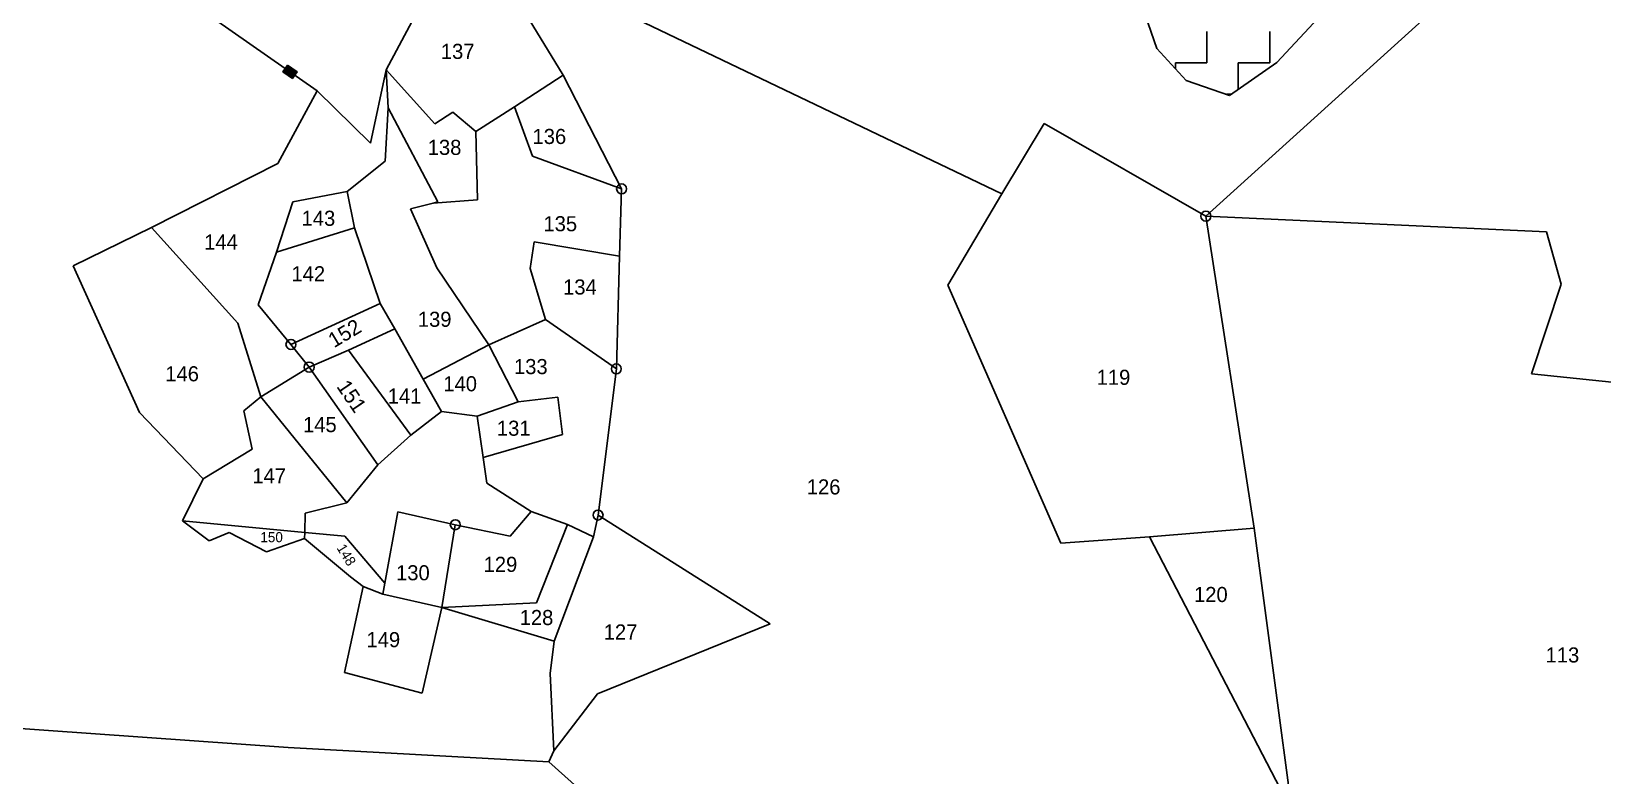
# Model space of a CAD drawing. Header units: metres. Extents: x 317022 to 318987, y 1871527 to 1873424.
# Drawn here: x 317716 to 318108.9, y 1871846.3 to 1872032.4 of the extents above; entities that cross this region are included whole.
import ezdxf

# ---------------------------------------------------------------- set-up
doc = ezdxf.new("R2010")
doc.units = ezdxf.units.M
for name, color, linetype in [('POLY_HATCH', 12, 'Continuous'), ('POLY_PARCEL', 6, 'Continuous'), ('TEXT_PARCEL', 7, 'Continuous')]:
    doc.layers.add(name, color=color, linetype=linetype)
doc.styles.add('TEXT_MAP', font='')
doc.styles.get('TEXT_MAP').set_extended_font_data('Kruti Dev 050')

msp = doc.modelspace()

# ---------------------------------------------------------------- hatches: boundary and pattern name
msp.add_hatch(color=256).paths.add_polyline_path([(317781.3, 1872020.66), (317782.46, 1872022.32), (317780.06, 1872023.99), (317778.91, 1872022.34)])

# ---------------------------------------------------------------- linework, layer by layer
msp.add_lwpolyline([(317780.06, 1872023.99), (317782.46, 1872022.32), (317781.3, 1872020.66), (317778.91, 1872022.34)], close=True)
for centre in [(317863.62, 1871993.03), (318009.72, 1871986.2), (317780.92, 1871954.12), (317785.47, 1871948.46), (317862.29, 1871948), (317857.71, 1871911.46), (317822.02, 1871909.04)]:
    msp.add_circle(centre, 1.25)
at = {"layer": 'POLY_HATCH'}
for p, q in [((317993.79, 1872038.73), (317997.49, 1872028.11)), ((318027.44, 1872024.66), (318037.82, 1872035.75)), ((317997.49, 1872028.11), (318004.77, 1872020.12)), ((318015.63, 1872016.43), (318027.44, 1872024.66)), ((318004.77, 1872020.12), (318015.63, 1872016.43))]:
    msp.add_line(p, q, dxfattribs=at)
at = {"layer": 'POLY_HATCH', "linetype": 'Continuous'}
for p, q in [((318009.97, 1872024.55), (318009.97, 1872032.42)), ((318025.7, 1872024.55), (318025.7, 1872032.42)), ((318002.1, 1872024.55), (318009.97, 1872024.55)), ((318002.1, 1872023.05), (318002.1, 1872024.55)), ((318017.83, 1872024.55), (318025.7, 1872024.55)), ((318017.83, 1872017.96), (318017.83, 1872024.55)), ((318014.86, 1872016.69), (318016, 1872016.69))]:
    msp.add_line(p, q, dxfattribs=at)
at = {"layer": 'POLY_PARCEL'}
for p, q in [((317736.47, 1872053.23), (317787.49, 1872017.57)), ((317843.08, 1872047.18), (317958.73, 1871991.82)), ((317804.77, 1872022.83), (317814.63, 1872041.31)), ((317839.56, 1872036.92), (317848.96, 1872021.51)), ((318009.72, 1871986.2), (318063.88, 1872035.25)), ((317804.77, 1872022.83), (317800.85, 1872004.48)), ((317804.77, 1872022.83), (317816.87, 1872009.3)), ((317805.19, 1872013.32), (317804.77, 1872022.83)), ((317848.96, 1872021.51), (317836.81, 1872013.58)), ((317863.62, 1871993.03), (317848.96, 1872021.51)), ((317787.49, 1872017.57), (317777.61, 1871999.4)), ((317800.85, 1872004.48), (317787.49, 1872017.57)), ((317805.19, 1872013.32), (317804.49, 1871999.93)), ((317817.62, 1871989.77), (317805.19, 1872013.32)), ((317816.87, 1872009.3), (317821.42, 1872012.21)), ((317821.42, 1872012.21), (317827.16, 1872007.39)), ((317827.16, 1872007.39), (317836.81, 1872013.58)), ((317836.81, 1872013.58), (317841.31, 1872001.22)), ((317827.16, 1872007.39), (317827.61, 1871990.29)), ((317958.73, 1871991.82), (317969.3, 1872009.42)), ((317969.3, 1872009.42), (318009.72, 1871986.2)), ((317777.61, 1871999.4), (317746.02, 1871983.35)), ((317804.49, 1871999.93), (317795.02, 1871992.38)), ((317841.31, 1872001.22), (317863.62, 1871993.03)), ((317795.02, 1871992.38), (317781.37, 1871989.83)), ((317796.84, 1871983.28), (317795.02, 1871992.38)), ((317863.12, 1871976.2), (317863.62, 1871993.03)), ((317945.15, 1871968.96), (317958.73, 1871991.82)), ((317781.37, 1871989.83), (317777.27, 1871977.19)), ((317810.84, 1871988.07), (317816.48, 1871989.48)), ((317817.43, 1871973.3), (317810.84, 1871988.07)), ((317827.61, 1871990.29), (317816.48, 1871989.48)), ((317816.48, 1871989.48), (317817.62, 1871989.77)), ((317726.42, 1871973.78), (317746.02, 1871983.35)), ((317746.02, 1871983.35), (317767.62, 1871959.45)), ((317777.27, 1871977.19), (317796.84, 1871983.28)), ((317796.84, 1871983.28), (317803.22, 1871964.37)), ((318021.83, 1871908.18), (318009.72, 1871986.2)), ((318009.72, 1871986.2), (318094.89, 1871982.25)), ((317841.78, 1871979.78), (317840.76, 1871973.11)), ((317863.12, 1871976.2), (317841.78, 1871979.78)), ((318094.89, 1871982.25), (318098.59, 1871969.18)), ((317772.76, 1871964.06), (317777.27, 1871977.19)), ((317862.29, 1871948), (317863.12, 1871976.2)), ((317743.01, 1871937.14), (317726.42, 1871973.78)), ((317830.39, 1871953.99), (317817.43, 1871973.3)), ((317840.76, 1871973.11), (317844.6, 1871960.39)), ((317973.48, 1871904.4), (317945.15, 1871968.96)), ((318098.59, 1871969.18), (318091.11, 1871946.76)), ((317780.92, 1871954.12), (317772.76, 1871964.06)), ((317803.22, 1871964.37), (317780.92, 1871954.12)), ((317803.22, 1871964.37), (317806.88, 1871958)), ((317844.6, 1871960.39), (317830.39, 1871953.99)), ((317862.29, 1871948), (317844.6, 1871960.39)), ((317767.62, 1871959.45), (317773.36, 1871940.99)), ((317795.35, 1871952.65), (317806.88, 1871958)), ((317806.88, 1871958), (317813.99, 1871945.46)), ((317780.92, 1871954.12), (317785.47, 1871948.46)), ((317785.47, 1871948.46), (317795.35, 1871952.65)), ((317810.93, 1871931.4), (317795.35, 1871952.65)), ((317830.39, 1871953.99), (317813.99, 1871945.46)), ((317830.39, 1871953.99), (317837.77, 1871939.76)), ((317773.36, 1871940.99), (317785.47, 1871948.46)), ((317785.47, 1871948.46), (317802.64, 1871924.01)), ((317857.71, 1871911.46), (317862.29, 1871948)), ((317813.99, 1871945.46), (317818.6, 1871937.33)), ((318091.11, 1871946.76), (318126.85, 1871943.06)), ((317769.13, 1871937.5), (317773.36, 1871940.99)), ((317773.36, 1871940.99), (317794.91, 1871914.5)), ((317837.77, 1871939.76), (317847.68, 1871940.94)), ((317847.68, 1871940.94), (317848.86, 1871931.58)), ((317758.95, 1871920.54), (317743.01, 1871937.14)), ((317771.24, 1871927.91), (317769.13, 1871937.5)), ((317818.6, 1871937.33), (317810.93, 1871931.4)), ((317818.6, 1871937.33), (317827.52, 1871936.22)), ((317837.77, 1871939.76), (317827.52, 1871936.22)), ((317827.52, 1871936.22), (317828.98, 1871925.84)), ((317802.64, 1871924.01), (317810.93, 1871931.4)), ((317848.86, 1871931.58), (317828.98, 1871925.84)), ((317758.95, 1871920.54), (317771.24, 1871927.91)), ((317828.98, 1871925.84), (317829.88, 1871919.4)), ((317753.77, 1871909.99), (317758.95, 1871920.54)), ((317794.91, 1871914.5), (317802.64, 1871924.01)), ((317829.88, 1871919.4), (317841.02, 1871912.32)), ((317794.91, 1871914.5), (317784.5, 1871911.9)), ((317760.51, 1871904.99), (317753.77, 1871909.99)), ((317784.43, 1871907.1), (317753.77, 1871909.99)), ((317784.5, 1871911.9), (317784.43, 1871907.1)), ((317807.66, 1871912.26), (317804.39, 1871894.4)), ((317822.02, 1871909.04), (317807.66, 1871912.26)), ((317822.02, 1871909.04), (317818.69, 1871888.36)), ((317835.76, 1871906.2), (317822.02, 1871909.04)), ((317841.02, 1871912.32), (317835.76, 1871906.2)), ((317850.05, 1871909.11), (317841.02, 1871912.32)), ((317842.32, 1871889.5), (317850.05, 1871909.11)), ((317850.05, 1871909.11), (317856.57, 1871906.01)), ((317856.57, 1871906.01), (317857.71, 1871911.46)), ((317857.71, 1871911.46), (317900.79, 1871884.24)), ((317765.47, 1871907.1), (317760.51, 1871904.99)), ((317774.82, 1871902.22), (317765.47, 1871907.1)), ((317784.34, 1871905.56), (317774.82, 1871902.22)), ((317784.43, 1871907.1), (317784.34, 1871905.56)), ((317784.34, 1871905.56), (317795.79, 1871895.99)), ((317794.37, 1871906.16), (317784.43, 1871907.1)), ((317804.39, 1871894.4), (317794.37, 1871906.16)), ((317846.76, 1871879.88), (317856.57, 1871906.01)), ((317995.62, 1871905.99), (317973.48, 1871904.4)), ((317995.62, 1871905.99), (318021.83, 1871908.18)), ((318028.41, 1871842.87), (317995.62, 1871905.99)), ((318021.83, 1871908.18), (318030.51, 1871842.61)), ((317799.02, 1871893.57), (317794.34, 1871872.07)), ((317795.79, 1871895.99), (317799.02, 1871893.57)), ((317803.89, 1871891.69), (317799.02, 1871893.57)), ((317804.39, 1871894.4), (317803.89, 1871891.69)), ((317818.69, 1871888.36), (317803.89, 1871891.69)), ((317818.69, 1871888.36), (317842.32, 1871889.5)), ((317813.77, 1871866.87), (317818.69, 1871888.36)), ((317818.69, 1871888.36), (317846.76, 1871879.88)), ((317900.79, 1871884.24), (317857.6, 1871866.74)), ((317846.76, 1871879.88), (317845.75, 1871871.83)), ((317794.34, 1871872.07), (317813.77, 1871866.87)), ((317845.75, 1871871.83), (317846.63, 1871852.46)), ((317857.6, 1871866.74), (317846.63, 1871852.46)), ((317780.2, 1871853.28), (317630.43, 1871863.95)), ((317845.38, 1871849.69), (317780.2, 1871853.28)), ((317846.63, 1871852.46), (317845.38, 1871849.69)), ((317861.71, 1871835.16), (317845.38, 1871849.69))]:
    msp.add_line(p, q, dxfattribs=at)

# ---------------------------------------------------------------- texts
at = {"layer": 'TEXT_PARCEL', "style": 'TEXT_MAP'}
for s, height, p in [('137', 3.775, (317818.4, 1872025.54)), ('136', 3.775, (317841.33, 1872004.26)), ('138', 3.775, (317815.12, 1872001.53)), ('143', 3.775, (317783.58, 1871983.8)), ('135', 3.775, (317844.06, 1871982.43)), ('144', 3.775, (317759.2, 1871977.85)), ('142', 3.775, (317781.04, 1871969.91)), ('134', 3.775, (317848.97, 1871966.61)), ('139', 3.775, (317812.65, 1871958.53)), ('146', 3.775, (317749.49, 1871944.9)), ('133', 3.775, (317836.69, 1871946.7)), ('119', 3.775, (317982.4, 1871944.02)), ('140', 3.775, (317819.02, 1871942.4)), ('141', 3.775, (317805.12, 1871939.33)), ('145', 3.775, (317783.93, 1871932.18)), ('131', 3.775, (317832.42, 1871931.28)), ('147', 3.775, (317771.26, 1871919.38)), ('126', 3.775, (317909.91, 1871916.6)), ('150', 2.517, (317773.28, 1871904.66)), ('129', 3.775, (317829.1, 1871897.23)), ('130', 3.775, (317807.2, 1871895.13)), ('120', 3.775, (318006.75, 1871889.69)), ('128', 3.775, (317838.11, 1871883.93)), ('149', 3.775, (317799.81, 1871878.4)), ('127', 3.775, (317859.13, 1871880.32)), ('113', 3.775, (318094.67, 1871874.57))]:
    msp.add_text(s, height=height, dxfattribs=at).set_placement(p)
for s, height, rotation, p in [('152', 3.775, 30.8299, (317791.69, 1871953.15)), ('151', 3.775, 304.3478, (317792.18, 1871943.59)), ('148', 2.517, 301.4448, (317792.25, 1871903.24))]:
    msp.add_text(s, height=height, rotation=rotation, dxfattribs=at).set_placement(p)

doc.saveas('drawing.dxf')
